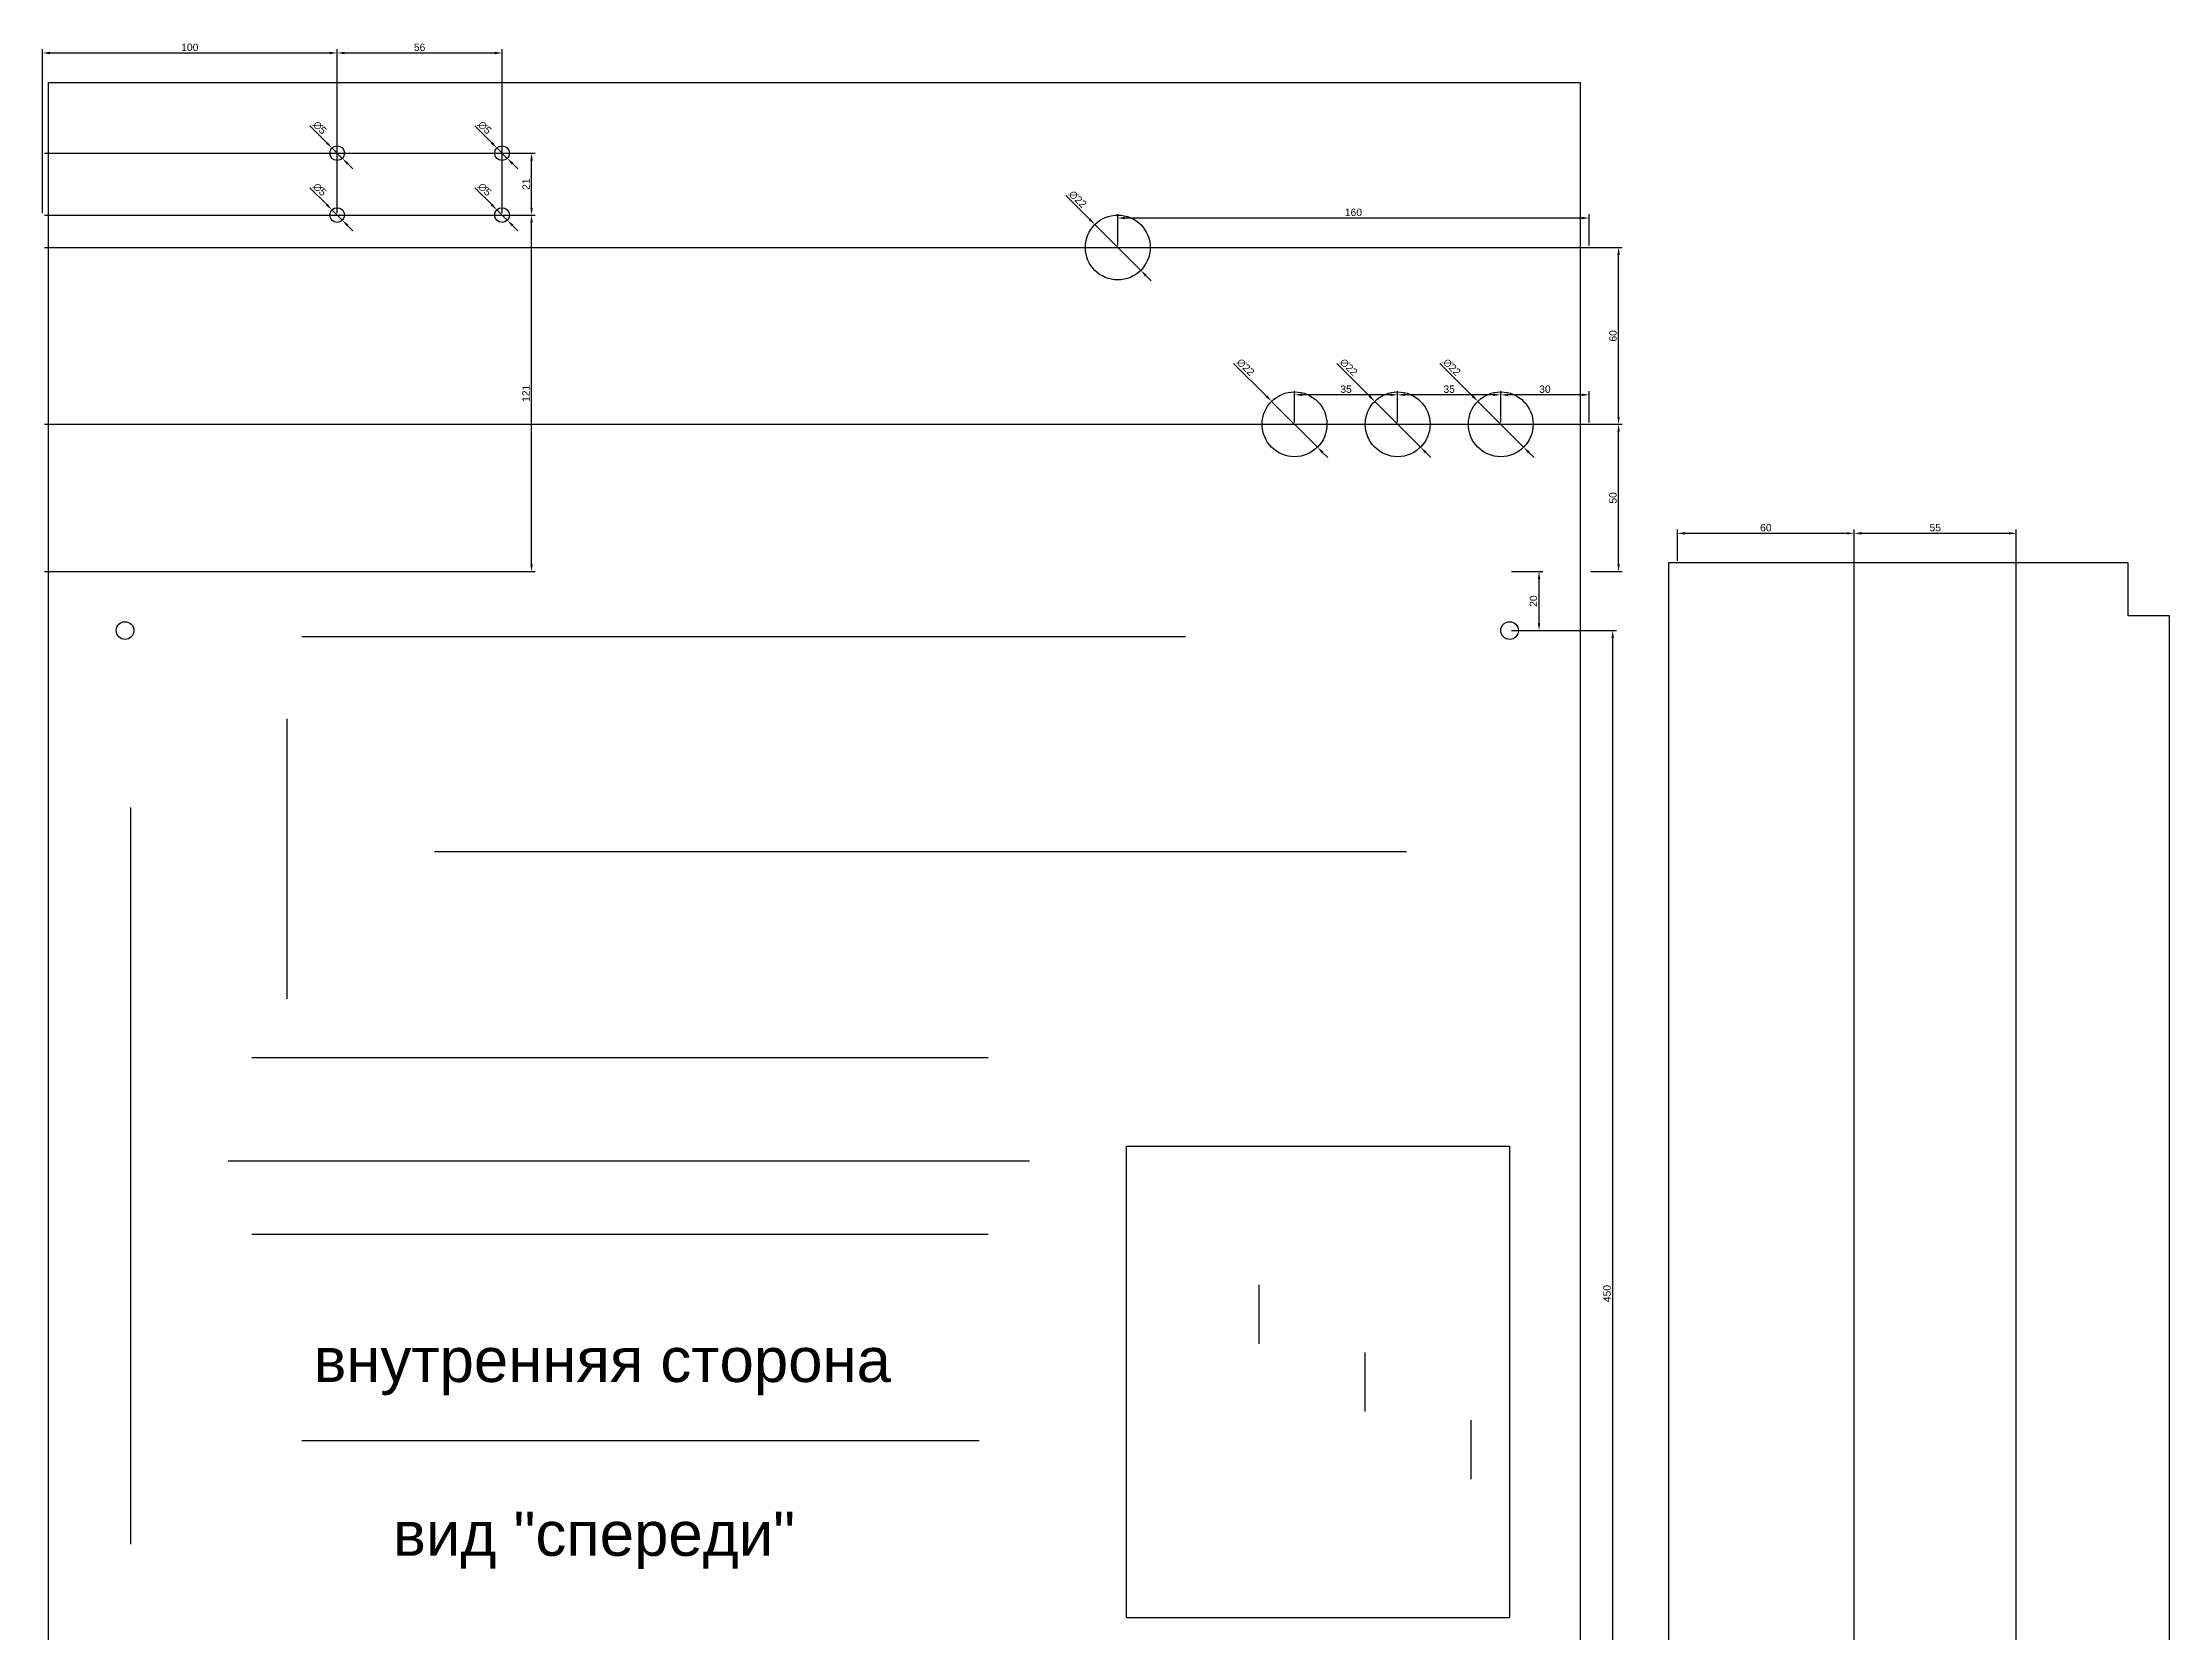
# Model space of a CAD drawing. Header units: millimetres. Extents: x 0 to 1565, y 0 to 836.
# Drawn here: x 843 to 1565, y 296 to 836 of the extents above; entities that cross this region are included whole.
import ezdxf

# ---------------------------------------------------------------- set-up
doc = ezdxf.new("R2010")
doc.units = ezdxf.units.MM
for name, color, linetype in [('Dimension', 20, 'Continuous'), ('Dimensions', 3, 'Continuous'), ('Inscription', 5, 'Continuous')]:
    doc.layers.add(name, color=color, linetype=linetype)
doc.styles.get("Standard").update_dxf_attribs({"font": 'arial.ttf'})
doc.dimstyles.new('ISO-25', dxfattribs={"dimtxt": 2.5, "dimasz": 2.5, "dimexe": 1.25, "dimexo": 0.625, "dimtad": 1, "dimtxsty": 'Standard', "dimcen": 2.5, "dimadec": 0, "dimazin": 0, "dimtfac": 1, "dimtmove": 0, "dimatfit": 3, "dimfxl": 1, "dimarcsym": 0})

# ---------------------------------------------------------------- blocks, each defined once
blk = doc.blocks.new('*D149')
at = {"layer": 'Dimensions', "color": 0, "lineweight": -2, "transparency": 16777216}
for p, q in [((1398.12, 659.63), (1398.12, 670.25)), ((1400.62, 669), (1455.62, 669)), ((1458.12, 164.63), (1458.12, 670.25))]:
    blk.add_line(p, q, dxfattribs=at)
at = {"layer": 'Dimensions', "color": 0, "transparency": 16777216}
for points in [[(1400.62, 669.42), (1400.62, 668.58), (1398.12, 669)], [(1455.62, 669.42), (1455.62, 668.58), (1458.12, 669)]]:
    blk.add_solid(points, dxfattribs=at)
at = {"layer": 'Dimensions', "color": 0, "transparency": 16777216, "insert": (1428.12, 670.9), "char_height": 2.5, "attachment_point": 5}
blk.add_mtext('60', dxfattribs=at)
blk = doc.blocks.new('*D150')
at = {"layer": 'Dimensions', "color": 0, "lineweight": -2, "transparency": 16777216}
for p, q in [((1458.12, 659.63), (1458.12, 670.25)), ((1460.62, 669), (1510.62, 669)), ((1513.12, 164.63), (1513.12, 670.25))]:
    blk.add_line(p, q, dxfattribs=at)
at = {"layer": 'Dimensions', "color": 0, "transparency": 16777216}
for points in [[(1460.62, 669.42), (1460.62, 668.58), (1458.12, 669)], [(1510.62, 669.42), (1510.62, 668.58), (1513.12, 669)]]:
    blk.add_solid(points, dxfattribs=at)
at = {"layer": 'Dimensions', "color": 0, "transparency": 16777216, "insert": (1485.62, 670.9), "char_height": 2.5, "attachment_point": 5}
blk.add_mtext('55', dxfattribs=at)
blk = doc.blocks.new('*D152')
at = {"layer": 'Dimensions', "color": 0, "lineweight": -2, "transparency": 16777216}
for p, q in [((843.75, 706), (1379.37, 706)), ((1378.12, 658.5), (1378.12, 703.5)), ((1368.75, 656), (1379.37, 656))]:
    blk.add_line(p, q, dxfattribs=at)
at = {"layer": 'Dimensions', "color": 0, "transparency": 16777216}
for points in [[(1377.71, 703.5), (1378.54, 703.5), (1378.12, 706)], [(1377.71, 658.5), (1378.54, 658.5), (1378.12, 656)]]:
    blk.add_solid(points, dxfattribs=at)
at = {"layer": 'Dimensions', "color": 0, "transparency": 16777216, "insert": (1376.22, 681), "char_height": 2.5, "attachment_point": 5, "rotation": 90}
blk.add_mtext('50', dxfattribs=at)
blk = doc.blocks.new('*D153')
at = {"layer": 'Dimensions', "color": 0, "lineweight": -2, "transparency": 16777216}
for p, q in [((843.75, 766), (1379.37, 766)), ((1378.12, 708.5), (1378.12, 763.5)), ((1368.75, 706), (1379.37, 706))]:
    blk.add_line(p, q, dxfattribs=at)
at = {"layer": 'Dimensions', "color": 0, "transparency": 16777216}
for points in [[(1377.71, 763.5), (1378.54, 763.5), (1378.12, 766)], [(1377.71, 708.5), (1378.54, 708.5), (1378.12, 706)]]:
    blk.add_solid(points, dxfattribs=at)
at = {"layer": 'Dimensions', "color": 0, "transparency": 16777216, "insert": (1376.22, 736), "char_height": 2.5, "attachment_point": 5, "rotation": 90}
blk.add_mtext('60', dxfattribs=at)
blk = doc.blocks.new('*D154')
at = {"layer": 'Dimensions', "color": 0, "lineweight": -2, "transparency": 16777216}
for p, q in [((1338.12, 706.63), (1338.12, 717.25)), ((1365.62, 716), (1340.62, 716)), ((1368.12, 706.63), (1368.12, 717.25))]:
    blk.add_line(p, q, dxfattribs=at)
at = {"layer": 'Dimensions', "color": 0, "transparency": 16777216}
for points in [[(1340.62, 716.42), (1340.62, 715.58), (1338.12, 716)], [(1365.62, 716.42), (1365.62, 715.58), (1368.12, 716)]]:
    blk.add_solid(points, dxfattribs=at)
at = {"layer": 'Dimensions', "color": 0, "transparency": 16777216, "insert": (1353.12, 717.9), "char_height": 2.5, "attachment_point": 5}
blk.add_mtext('30', dxfattribs=at)
blk = doc.blocks.new('*D155')
at = {"layer": 'Dimensions', "color": 0, "lineweight": -2, "transparency": 16777216}
for p, q in [((1303.12, 706.63), (1303.12, 717.25)), ((1335.62, 716), (1305.62, 716)), ((1338.12, 706.63), (1338.12, 717.25))]:
    blk.add_line(p, q, dxfattribs=at)
at = {"layer": 'Dimensions', "color": 0, "transparency": 16777216}
for points in [[(1305.62, 716.42), (1305.62, 715.58), (1303.12, 716)], [(1335.62, 716.42), (1335.62, 715.58), (1338.12, 716)]]:
    blk.add_solid(points, dxfattribs=at)
at = {"layer": 'Dimensions', "color": 0, "transparency": 16777216, "insert": (1320.62, 717.9), "char_height": 2.5, "attachment_point": 5}
blk.add_mtext('35', dxfattribs=at)
blk = doc.blocks.new('*D156')
at = {"layer": 'Dimensions', "color": 0, "lineweight": -2, "transparency": 16777216}
for p, q in [((1268.12, 706.63), (1268.12, 717.25)), ((1300.62, 716), (1270.62, 716)), ((1303.12, 706.63), (1303.12, 717.25))]:
    blk.add_line(p, q, dxfattribs=at)
at = {"layer": 'Dimensions', "color": 0, "transparency": 16777216}
for points in [[(1270.62, 716.42), (1270.62, 715.58), (1268.12, 716)], [(1300.62, 716.42), (1300.62, 715.58), (1303.12, 716)]]:
    blk.add_solid(points, dxfattribs=at)
at = {"layer": 'Dimensions', "color": 0, "transparency": 16777216, "insert": (1285.62, 717.9), "char_height": 2.5, "attachment_point": 5}
blk.add_mtext('35', dxfattribs=at)
blk = doc.blocks.new('*D232')
at = {"layer": 'Dimensions', "color": 0, "lineweight": -2, "transparency": 16777216}
for p, q in [((1317.46, 726.66), (1328.58, 715.55)), ((1345.9, 698.22), (1330.35, 713.78)), ((1347.67, 696.45), (1349.44, 694.69))]:
    blk.add_line(p, q, dxfattribs=at)
at = {"layer": 'Dimensions', "color": 0, "transparency": 16777216}
for points in [[(1328.87, 715.84), (1328.28, 715.25), (1330.35, 713.78)], [(1347.97, 696.75), (1347.38, 696.16), (1345.9, 698.22)]]:
    blk.add_solid(points, dxfattribs=at)
at = {"layer": 'Dimensions', "color": 0, "transparency": 16777216, "insert": (1321.52, 725.39), "char_height": 2.5, "attachment_point": 5, "rotation": 315}
blk.add_mtext('∅22', dxfattribs=at)
blk = doc.blocks.new('*D233')
at = {"layer": 'Dimensions', "color": 0, "lineweight": -2, "transparency": 16777216}
for p, q in [((1282.46, 726.66), (1293.58, 715.55)), ((1310.9, 698.22), (1295.35, 713.78)), ((1312.67, 696.45), (1314.44, 694.69))]:
    blk.add_line(p, q, dxfattribs=at)
at = {"layer": 'Dimensions', "color": 0, "transparency": 16777216}
for points in [[(1293.87, 715.84), (1293.28, 715.25), (1295.35, 713.78)], [(1312.97, 696.75), (1312.38, 696.16), (1310.9, 698.22)]]:
    blk.add_solid(points, dxfattribs=at)
at = {"layer": 'Dimensions', "color": 0, "transparency": 16777216, "insert": (1286.52, 725.39), "char_height": 2.5, "attachment_point": 5, "rotation": 315}
blk.add_mtext('∅22', dxfattribs=at)
blk = doc.blocks.new('*D234')
at = {"layer": 'Dimensions', "color": 0, "lineweight": -2, "transparency": 16777216}
for p, q in [((1247.46, 726.66), (1258.58, 715.55)), ((1275.9, 698.22), (1260.35, 713.78)), ((1277.67, 696.45), (1279.44, 694.69))]:
    blk.add_line(p, q, dxfattribs=at)
at = {"layer": 'Dimensions', "color": 0, "transparency": 16777216}
for points in [[(1258.87, 715.84), (1258.28, 715.25), (1260.35, 713.78)], [(1277.97, 696.75), (1277.38, 696.16), (1275.9, 698.22)]]:
    blk.add_solid(points, dxfattribs=at)
at = {"layer": 'Dimensions', "color": 0, "transparency": 16777216, "insert": (1251.52, 725.39), "char_height": 2.5, "attachment_point": 5, "rotation": 315}
blk.add_mtext('∅22', dxfattribs=at)
blk = doc.blocks.new('*D157')
at = {"layer": 'Dimensions', "color": 0, "lineweight": -2, "transparency": 16777216}
for p, q in [((1208.12, 766.63), (1208.12, 777.25)), ((1365.62, 776), (1210.62, 776)), ((1368.12, 766.63), (1368.12, 777.25))]:
    blk.add_line(p, q, dxfattribs=at)
at = {"layer": 'Dimensions', "color": 0, "transparency": 16777216}
for points in [[(1210.62, 776.42), (1210.62, 775.58), (1208.12, 776)], [(1365.62, 776.42), (1365.62, 775.58), (1368.12, 776)]]:
    blk.add_solid(points, dxfattribs=at)
at = {"layer": 'Dimensions', "color": 0, "transparency": 16777216, "insert": (1288.12, 777.9), "char_height": 2.5, "attachment_point": 5}
blk.add_mtext('160', dxfattribs=at)
blk = doc.blocks.new('*D235')
at = {"layer": 'Dimensions', "color": 0, "lineweight": -2, "transparency": 16777216}
for p, q in [((1190.46, 783.66), (1198.58, 775.55)), ((1215.9, 758.22), (1200.35, 773.78)), ((1217.67, 756.45), (1219.44, 754.69))]:
    blk.add_line(p, q, dxfattribs=at)
at = {"layer": 'Dimensions', "color": 0, "transparency": 16777216}
for points in [[(1198.87, 775.84), (1198.28, 775.25), (1200.35, 773.78)], [(1217.97, 756.75), (1217.38, 756.16), (1215.9, 758.22)]]:
    blk.add_solid(points, dxfattribs=at)
at = {"layer": 'Dimensions', "color": 0, "transparency": 16777216, "insert": (1194.52, 782.39), "char_height": 2.5, "attachment_point": 5, "rotation": 315}
blk.add_mtext('∅22', dxfattribs=at)
blk = doc.blocks.new('*D158')
at = {"layer": 'Dimensions', "color": 0, "lineweight": -2, "transparency": 16777216}
for p, q in [((1341.75, 656), (1352.37, 656)), ((1351.12, 638.5), (1351.12, 653.5)), ((1341.75, 636), (1352.37, 636))]:
    blk.add_line(p, q, dxfattribs=at)
at = {"layer": 'Dimensions', "color": 0, "transparency": 16777216}
for points in [[(1350.71, 653.5), (1351.54, 653.5), (1351.12, 656)], [(1350.71, 638.5), (1351.54, 638.5), (1351.12, 636)]]:
    blk.add_solid(points, dxfattribs=at)
at = {"layer": 'Dimensions', "color": 0, "transparency": 16777216, "insert": (1349.22, 646), "char_height": 2.5, "attachment_point": 5, "rotation": 90}
blk.add_mtext('20', dxfattribs=at)
blk = doc.blocks.new('*D159')
at = {"layer": 'Dimensions', "color": 0, "lineweight": -2, "transparency": 16777216}
for p, q in [((1341.75, 636), (1377.38, 636)), ((1376.13, 188.5), (1376.13, 633.5)), ((1341.75, 186), (1377.38, 186))]:
    blk.add_line(p, q, dxfattribs=at)
at = {"layer": 'Dimensions', "color": 0, "transparency": 16777216}
for points in [[(1375.71, 633.5), (1376.54, 633.5), (1376.13, 636)], [(1375.71, 188.5), (1376.54, 188.5), (1376.13, 186)]]:
    blk.add_solid(points, dxfattribs=at)
at = {"layer": 'Dimensions', "color": 0, "transparency": 16777216, "insert": (1374.22, 411), "char_height": 2.5, "attachment_point": 5, "rotation": 90}
blk.add_mtext('450', dxfattribs=at)
blk = doc.blocks.new('*D166')
at = {"layer": 'Dimensions', "color": 0, "lineweight": -2, "transparency": 16777216}
for p, q in [((843.75, 777), (1010.37, 777)), ((1009.12, 658.5), (1009.12, 774.5)), ((843.75, 656), (1010.37, 656))]:
    blk.add_line(p, q, dxfattribs=at)
at = {"layer": 'Dimensions', "color": 0, "transparency": 16777216}
for points in [[(1008.71, 774.5), (1009.54, 774.5), (1009.12, 777)], [(1008.71, 658.5), (1009.54, 658.5), (1009.12, 656)]]:
    blk.add_solid(points, dxfattribs=at)
at = {"layer": 'Dimensions', "color": 0, "transparency": 16777216, "insert": (1007.24, 716.5), "char_height": 2.5, "attachment_point": 5, "rotation": 90}
blk.add_mtext('121', dxfattribs=at)
blk = doc.blocks.new('*D167')
at = {"layer": 'Dimensions', "color": 0, "lineweight": -2, "transparency": 16777216}
for p, q in [((843.12, 777.63), (843.12, 833.25)), ((845.62, 832), (940.62, 832)), ((943.12, 777.63), (943.12, 833.25))]:
    blk.add_line(p, q, dxfattribs=at)
at = {"layer": 'Dimensions', "color": 0, "transparency": 16777216}
for points in [[(845.62, 832.42), (845.62, 831.58), (843.12, 832)], [(940.62, 832.42), (940.62, 831.58), (943.12, 832)]]:
    blk.add_solid(points, dxfattribs=at)
at = {"layer": 'Dimensions', "color": 0, "transparency": 16777216, "insert": (893.12, 833.9), "char_height": 2.5, "attachment_point": 5}
blk.add_mtext('100', dxfattribs=at)
blk = doc.blocks.new('*D168')
at = {"layer": 'Dimensions', "color": 0, "lineweight": -2, "transparency": 16777216}
for p, q in [((843.75, 798), (1010.37, 798)), ((1009.12, 779.5), (1009.12, 795.5)), ((843.75, 777), (1010.37, 777))]:
    blk.add_line(p, q, dxfattribs=at)
at = {"layer": 'Dimensions', "color": 0, "transparency": 16777216}
for points in [[(1008.71, 795.5), (1009.54, 795.5), (1009.12, 798)], [(1008.71, 779.5), (1009.54, 779.5), (1009.12, 777)]]:
    blk.add_solid(points, dxfattribs=at)
at = {"layer": 'Dimensions', "color": 0, "transparency": 16777216, "insert": (1007.24, 787.5), "char_height": 2.5, "attachment_point": 5, "rotation": 90}
blk.add_mtext('21', dxfattribs=at)
blk = doc.blocks.new('*D169')
at = {"layer": 'Dimensions', "color": 0, "lineweight": -2, "transparency": 16777216}
for p, q in [((943.12, 777.63), (943.12, 833.25)), ((945.62, 832), (996.62, 832)), ((999.12, 777.63), (999.12, 833.25))]:
    blk.add_line(p, q, dxfattribs=at)
at = {"layer": 'Dimensions', "color": 0, "transparency": 16777216}
for points in [[(945.62, 832.42), (945.62, 831.58), (943.12, 832)], [(996.62, 832.42), (996.62, 831.58), (999.12, 832)]]:
    blk.add_solid(points, dxfattribs=at)
at = {"layer": 'Dimensions', "color": 0, "transparency": 16777216, "insert": (971.12, 833.9), "char_height": 2.5, "attachment_point": 5}
blk.add_mtext('56', dxfattribs=at)
blk = doc.blocks.new('*D243')
at = {"layer": 'Dimensions', "color": 0, "lineweight": -2, "transparency": 16777216}
for p, q in [((989.84, 807.28), (995.59, 801.54)), ((1000.89, 796.23), (997.36, 799.77)), ((1002.66, 794.46), (1004.43, 792.7))]:
    blk.add_line(p, q, dxfattribs=at)
at = {"layer": 'Dimensions', "color": 0, "transparency": 16777216}
for points in [[(995.88, 801.83), (995.29, 801.24), (997.36, 799.77)], [(1002.96, 794.76), (1002.37, 794.17), (1000.89, 796.23)]]:
    blk.add_solid(points, dxfattribs=at)
at = {"layer": 'Dimensions', "color": 0, "transparency": 16777216, "insert": (993.23, 806.69), "char_height": 2.5, "attachment_point": 5, "rotation": 315}
blk.add_mtext('∅5', dxfattribs=at)
blk = doc.blocks.new('*D244')
at = {"layer": 'Dimensions', "color": 0, "lineweight": -2, "transparency": 16777216}
for p, q in [((933.84, 807.28), (939.59, 801.54)), ((944.89, 796.23), (941.36, 799.77)), ((946.66, 794.46), (948.43, 792.7))]:
    blk.add_line(p, q, dxfattribs=at)
at = {"layer": 'Dimensions', "color": 0, "transparency": 16777216}
for points in [[(939.88, 801.83), (939.29, 801.24), (941.36, 799.77)], [(946.96, 794.76), (946.37, 794.17), (944.89, 796.23)]]:
    blk.add_solid(points, dxfattribs=at)
at = {"layer": 'Dimensions', "color": 0, "transparency": 16777216, "insert": (937.23, 806.69), "char_height": 2.5, "attachment_point": 5, "rotation": 315}
blk.add_mtext('∅5', dxfattribs=at)
blk = doc.blocks.new('*D245')
at = {"layer": 'Dimensions', "color": 0, "lineweight": -2, "transparency": 16777216}
for p, q in [((933.84, 786.28), (939.59, 780.54)), ((944.89, 775.23), (941.36, 778.77)), ((946.66, 773.46), (948.43, 771.7))]:
    blk.add_line(p, q, dxfattribs=at)
at = {"layer": 'Dimensions', "color": 0, "transparency": 16777216}
for points in [[(939.88, 780.83), (939.29, 780.24), (941.36, 778.77)], [(946.96, 773.76), (946.37, 773.17), (944.89, 775.23)]]:
    blk.add_solid(points, dxfattribs=at)
at = {"layer": 'Dimensions', "color": 0, "transparency": 16777216, "insert": (937.23, 785.69), "char_height": 2.5, "attachment_point": 5, "rotation": 315}
blk.add_mtext('∅5', dxfattribs=at)
blk = doc.blocks.new('*D246')
at = {"layer": 'Dimensions', "color": 0, "lineweight": -2, "transparency": 16777216}
for p, q in [((989.84, 786.28), (995.59, 780.54)), ((1000.89, 775.23), (997.36, 778.77)), ((1002.66, 773.46), (1004.43, 771.7))]:
    blk.add_line(p, q, dxfattribs=at)
at = {"layer": 'Dimensions', "color": 0, "transparency": 16777216}
for points in [[(995.88, 780.83), (995.29, 780.24), (997.36, 778.77)], [(1002.96, 773.76), (1002.37, 773.17), (1000.89, 775.23)]]:
    blk.add_solid(points, dxfattribs=at)
at = {"layer": 'Dimensions', "color": 0, "transparency": 16777216, "insert": (993.23, 785.69), "char_height": 2.5, "attachment_point": 5, "rotation": 315}
blk.add_mtext('∅5', dxfattribs=at)

msp = doc.modelspace()

# ---------------------------------------------------------------- linework, layer by layer
at = {"layer": 'Dimension'}
for points in [[(1365.125, 822), (1365.125, 0), (845.125, 0), (845.125, 822)], [(1565.125, 641), (1551.125, 641), (1551.125, 659), (1395.125, 659), (1395.125, 164), (1551.125, 164), (1551.125, 182), (1565.125, 182)]]:
    msp.add_lwpolyline(points, close=True, dxfattribs=at)
for centre, radius in [((943.125, 798), 2.5), ((999.125, 798), 2.5), ((943.125, 777), 2.5), ((999.125, 777), 2.5), ((1208.125, 766), 11), ((1268.125, 706), 11), ((1303.125, 706), 11), ((1338.125, 706), 11), ((871.125, 636), 3), ((1341.125, 636), 3)]:
    msp.add_circle(centre, radius, dxfattribs=at)
at = {"layer": 'Inscription'}
for p, q in [((931.125, 634), (1231.125, 634)), ((926.125, 511), (926.125, 606)), ((873.125, 326), (873.125, 576)), ((976.125, 561), (1306.125, 561)), ((1164.125, 491), (914.125, 491)), ((906.125, 456), (1178.125, 456)), ((1164.125, 431), (914.125, 431)), ((1256.125, 394), (1256.125, 414)), ((1292.125, 371), (1292.125, 391)), ((1161.125, 361), (931.125, 361)), ((1328.125, 348), (1328.125, 368))]:
    msp.add_line(p, q, dxfattribs=at)
msp.add_lwpolyline([(1341.125, 301), (1211.125, 301), (1211.125, 461), (1341.125, 461)], close=True, dxfattribs=at)

# ---------------------------------------------------------------- texts
for s, p in [('внутренняя сторона', (935.125, 381)), ('вид "спереди"', (962.125, 322))]:
    msp.add_text(s, height=15, dxfattribs=at).set_placement(p)

# ---------------------------------------------------------------- dimensions: what is measured, and where the dimension line sits
at = {"layer": 'Dimensions'}
for base, p1, p2, angle, picture, middle in [((943.125, 832), (843.125, 777), (943.125, 777), 180, '*D167', (893.125, 833.901)), ((999.125, 832), (943.125, 777), (999.125, 777), 180, '*D169', (971.125, 833.901)), ((1009.125, 798), (843.125, 777), (843.125, 798), 90, '*D168', (1007.245, 787.5)), ((1009.125, 777), (843.125, 656), (843.125, 777), 90, '*D166', (1007.245, 716.5)), ((1208.125, 776), (1368.125, 766), (1208.125, 766), 180, '*D157', (1288.125, 777.901)), ((1378.125, 766), (1368.125, 706), (843.125, 766), 90, '*D153', (1376.224, 736)), ((1268.125, 716), (1303.125, 706), (1268.125, 706), 180, '*D156', (1285.625, 717.902)), ((1303.125, 716), (1338.125, 706), (1303.125, 706), 180, '*D155', (1320.625, 717.902)), ((1338.125, 716), (1368.125, 706), (1338.125, 706), 180, '*D154', (1353.125, 717.902)), ((1378.125, 706), (1368.125, 656), (843.125, 706), 90, '*D152', (1376.224, 681)), ((1458.125, 669), (1398.125, 659), (1458.125, 164), 180, '*D149', (1428.125, 670.901)), ((1513.125, 669), (1458.125, 659), (1513.125, 164), 180, '*D150', (1485.625, 670.896)), ((1351.125, 656), (1341.125, 636), (1341.125, 656), 90, '*D158', (1349.224, 646)), ((1376.125, 636), (1341.125, 186), (1341.125, 636), 90, '*D159', (1374.224, 411))]:
    dim = msp.add_linear_dim(base=base, p1=p1, p2=p2, angle=angle, dimstyle='ISO-25', dxfattribs=at)
    dim.commit()
    dim.dimension.update_dxf_attribs({"geometry": picture, "text_midpoint": middle})
for p1, p2, picture, middle in [((944.893, 796.232), (941.357, 799.768), '*D244', (937.226, 806.687)), ((1000.893, 796.232), (997.357, 799.768), '*D243', (993.226, 806.687)), ((944.893, 775.232), (941.357, 778.768), '*D245', (937.226, 785.687)), ((1000.893, 775.232), (997.357, 778.768), '*D246', (993.226, 785.687))]:
    dim = msp.add_diameter_dim_2p(p1=p1, p2=p2, dimstyle='ISO-25', dxfattribs=at)
    dim.commit()
    dim.dimension.update_dxf_attribs({"geometry": picture, "text_midpoint": middle})
for p1, p2, picture, middle in [((1215.903, 758.222), (1200.347, 773.778), '*D235', (1193.125, 781)), ((1275.903, 698.222), (1260.347, 713.778), '*D234', (1250.125, 724)), ((1310.903, 698.222), (1295.347, 713.778), '*D233', (1285.125, 724)), ((1345.903, 698.222), (1330.347, 713.778), '*D232', (1320.125, 724))]:
    dim = msp.add_diameter_dim_2p(p1=p1, p2=p2, dimstyle='ISO-25', dxfattribs=at)
    dim.commit()
    dim.dimension.update_dxf_attribs({"geometry": picture, "text_midpoint": middle, "dimtype": 163})

doc.saveas('drawing.dxf')
